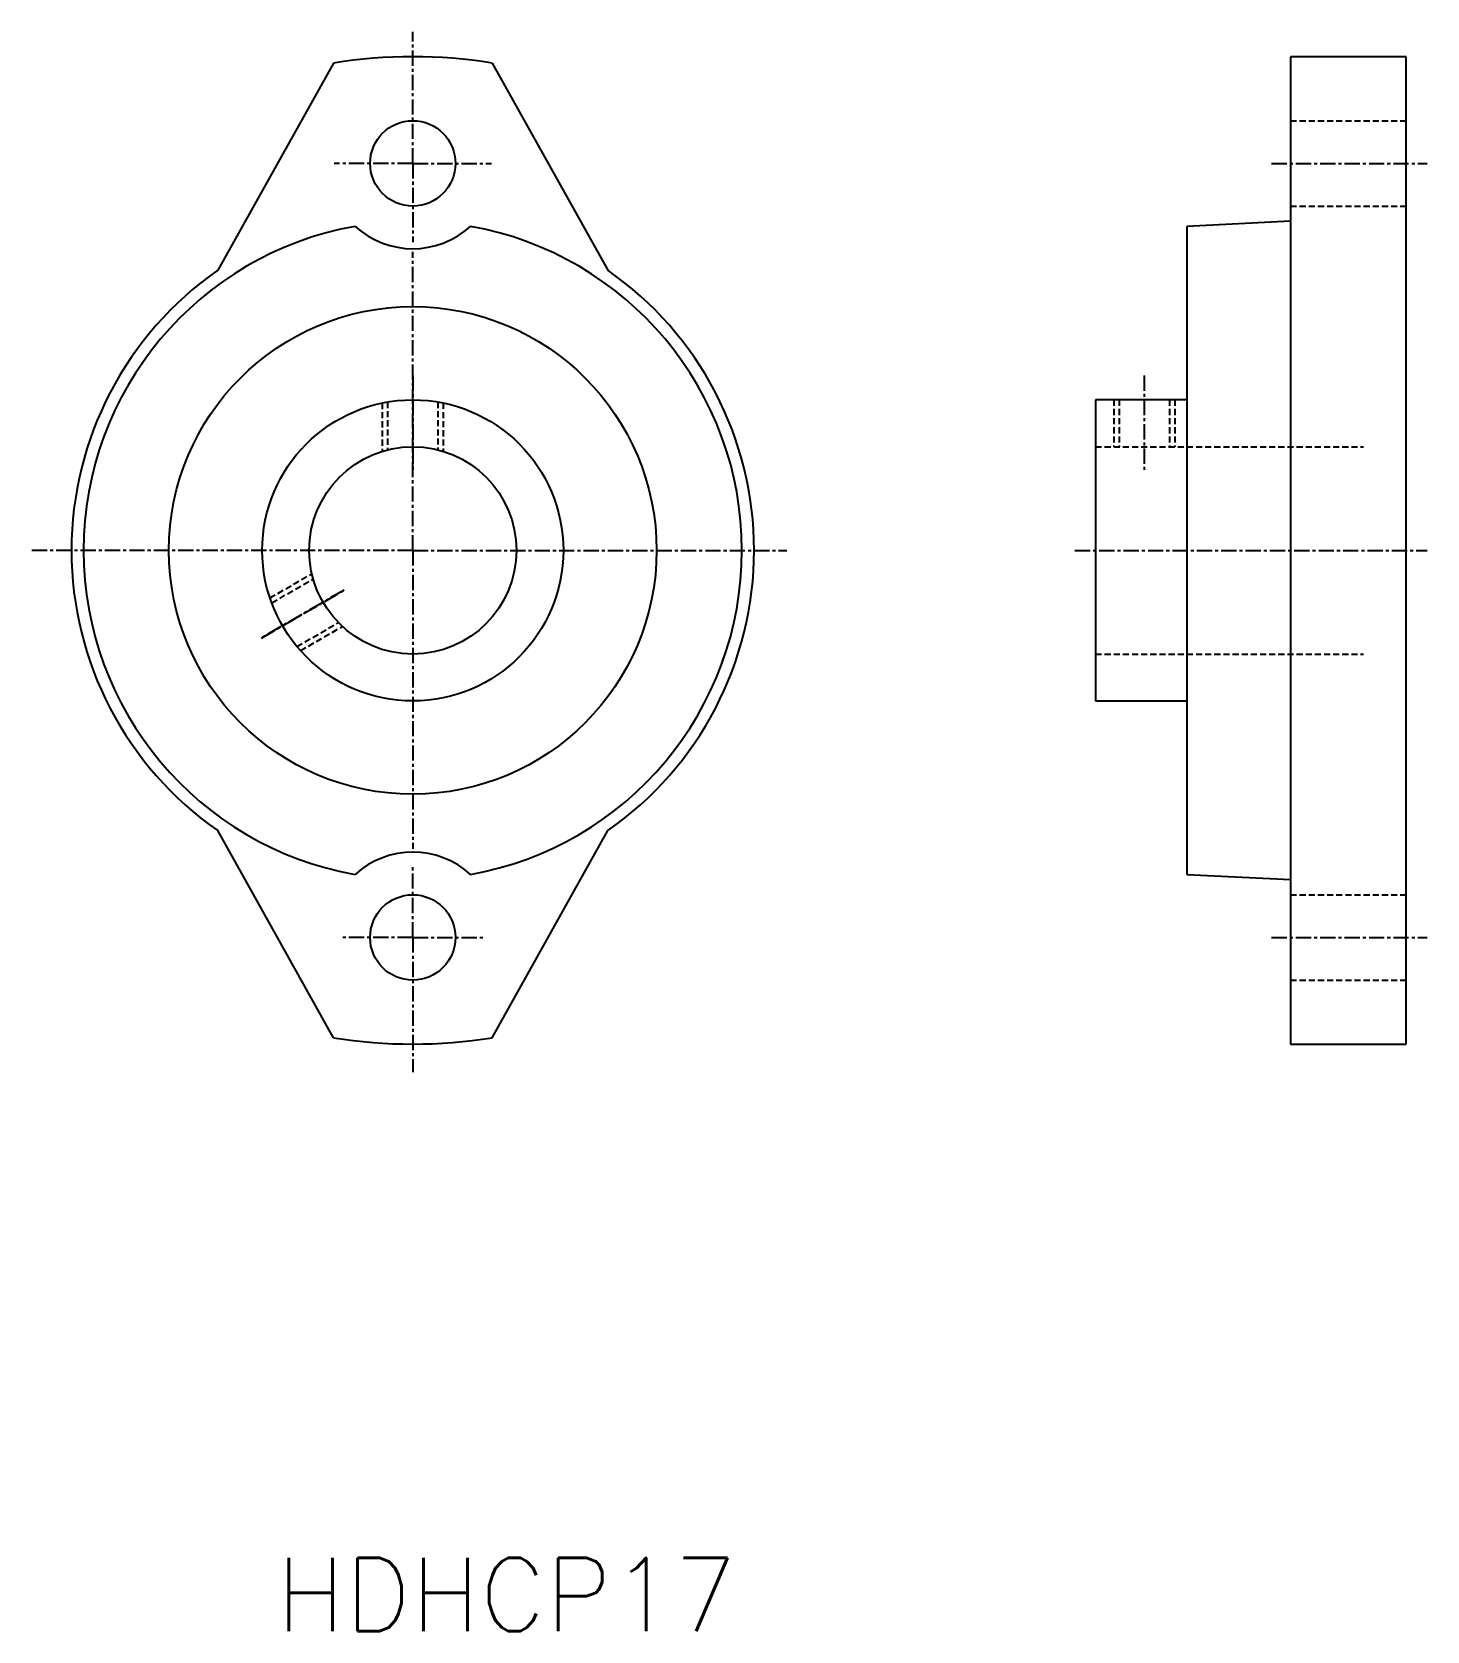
# Model space of a CAD drawing. Extents: x -22841 to -19844, y 30600 to 36603.
# Drawn here: x -22840.6 to -22726.1, y 36471.7 to 36602.9 of the extents above; entities outside this region: 1.
import ezdxf
from ezdxf.enums import TextEntityAlignment as Align

# ---------------------------------------------------------------- set-up
doc = ezdxf.new("R2010")
doc.units = 0
doc.header["$PDMODE"] = 1
doc.linetypes.add('CENTER', pattern=[2, 1.25, -0.25, 0.25, -0.25])
doc.linetypes.add('DASHED', pattern=[0.75, 0.5, -0.25])
doc.layers.get('0').update_dxf_attribs({"linetype": 'CONTINUOUS'})
doc.layers.add('CENTER', color=1, linetype='CENTER')
doc.styles.add('MISUMI', font='txt.shx')

msp = doc.modelspace()

# ---------------------------------------------------------------- linework, layer by layer
at = {"color": 7, "linetype": 'CONTINUOUS'}
for p, q in [((-22815.84, 36600.34), (-22825.34, 36583.35)), ((-22802.84, 36600.34), (-22793.34, 36583.35)), ((-22727.84, 36600.87), (-22737.34, 36600.87)), ((-22737.34, 36600.87), (-22737.34, 36519.87)), ((-22727.84, 36519.87), (-22727.84, 36600.87)), ((-22737.34, 36587.37), (-22745.84, 36586.95)), ((-22745.84, 36586.95), (-22745.84, 36533.79)), ((-22753.34, 36572.72), (-22753.34, 36548.02)), ((-22745.84, 36572.72), (-22753.34, 36572.72)), ((-22753.34, 36548.02), (-22745.84, 36548.02)), ((-22815.84, 36520.39), (-22825.34, 36537.39)), ((-22802.84, 36520.39), (-22793.34, 36537.39)), ((-22745.84, 36533.79), (-22737.34, 36533.37)), ((-22737.34, 36519.87), (-22727.84, 36519.87))]:
    msp.add_line(p, q, dxfattribs=at)
at = {"color": 3, "linetype": 'DASHED'}
for p, q in [((-22737.34, 36595.62), (-22727.84, 36595.62)), ((-22737.34, 36588.62), (-22727.84, 36588.62)), ((-22811.85, 36572.46), (-22811.85, 36568.49)), ((-22811.42, 36572.54), (-22811.42, 36568.61)), ((-22807.28, 36572.55), (-22807.28, 36568.62)), ((-22806.85, 36572.47), (-22806.85, 36568.5)), ((-22751.84, 36572.72), (-22751.84, 36568.87)), ((-22751.4, 36572.72), (-22751.4, 36568.87)), ((-22747.27, 36572.72), (-22747.27, 36568.87)), ((-22746.84, 36572.72), (-22746.84, 36568.87)), ((-22753.34, 36568.87), (-22731.34, 36568.87)), ((-22821.06, 36556.47), (-22817.62, 36558.46)), ((-22820.91, 36556.06), (-22817.51, 36558.02)), ((-22818.84, 36552.48), (-22815.43, 36554.45)), ((-22818.55, 36552.15), (-22815.11, 36554.13)), ((-22753.34, 36551.87), (-22731.34, 36551.87)), ((-22737.34, 36532.12), (-22727.84, 36532.12)), ((-22737.34, 36525.12), (-22727.84, 36525.12))]:
    msp.add_line(p, q, dxfattribs=at)
at = {"color": 7, "linetype": 'CONTINUOUS'}
for centre, radius in [((-22809.34, 36592.12), 3.5), ((-22809.34, 36560.37), 20), ((-22809.34, 36560.37), 12.35), ((-22809.34, 36560.37), 8.5), ((-22809.34, 36528.62), 3.5)]:
    msp.add_circle(centre, radius, dxfattribs=at)
for centre, radius, start, end in [((-22809.34, 36560.37), 40.5, 80.7644, 99.2356), ((-22809.34, 36560.37), 27, 100.0749, 259.9251), ((-22809.34, 36592.12), 7, 227.5654, 312.4346), ((-22809.34, 36560.37), 27, 280.0749, 79.9251), ((-22809.34, 36560.37), 28, 124.8499, 235.1501), ((-22809.34, 36560.37), 28, 304.8499, 55.1501), ((-22809.34, 36528.62), 7, 47.5654, 132.4346), ((-22809.34, 36560.37), 40.5, 260.7644, 279.2356)]:
    msp.add_arc(centre, radius, start, end, dxfattribs=at)
msp.add_point((-19844.35, 30599.58), dxfattribs=at)
at = {"layer": 'CENTER', "color": 1, "linetype": 'CENTER'}
for p, q in [((-22809.34, 36592.12), (-22809.34, 36602.9)), ((-22809.34, 36592.12), (-22815.8, 36592.12)), ((-22809.34, 36592.12), (-22802.87, 36592.12)), ((-22809.34, 36592.12), (-22809.34, 36585.66)), ((-22738.9, 36592.12), (-22726.14, 36592.12)), ((-22809.34, 36560.37), (-22809.34, 36584.86)), ((-22809.35, 36574.72), (-22809.35, 36566.87)), ((-22749.34, 36574.72), (-22749.34, 36566.87)), ((-22809.34, 36560.37), (-22840.58, 36560.37)), ((-22809.34, 36560.37), (-22778.67, 36560.37)), ((-22809.34, 36560.37), (-22809.34, 36535.88)), ((-22755.03, 36560.37), (-22726.14, 36560.37)), ((-22814.97, 36557.12), (-22821.76, 36553.19)), ((-22821.76, 36553.18), (-22814.96, 36557.11)), ((-22809.34, 36528.62), (-22809.34, 36534.58)), ((-22809.34, 36528.62), (-22815.3, 36528.62)), ((-22809.34, 36528.62), (-22803.37, 36528.62)), ((-22809.34, 36528.62), (-22809.34, 36517.57)), ((-22738.9, 36528.62), (-22726.14, 36528.62))]:
    msp.add_line(p, q, dxfattribs=at)

# ---------------------------------------------------------------- texts
at = {"color": 7, "linetype": 'CONTINUOUS', "style": 'MISUMI'}
msp.add_text('HDHCP17', height=6, dxfattribs=at).set_placement((-22801.65, 36471.72), align=Align.CENTER)

doc.saveas('drawing.dxf')
